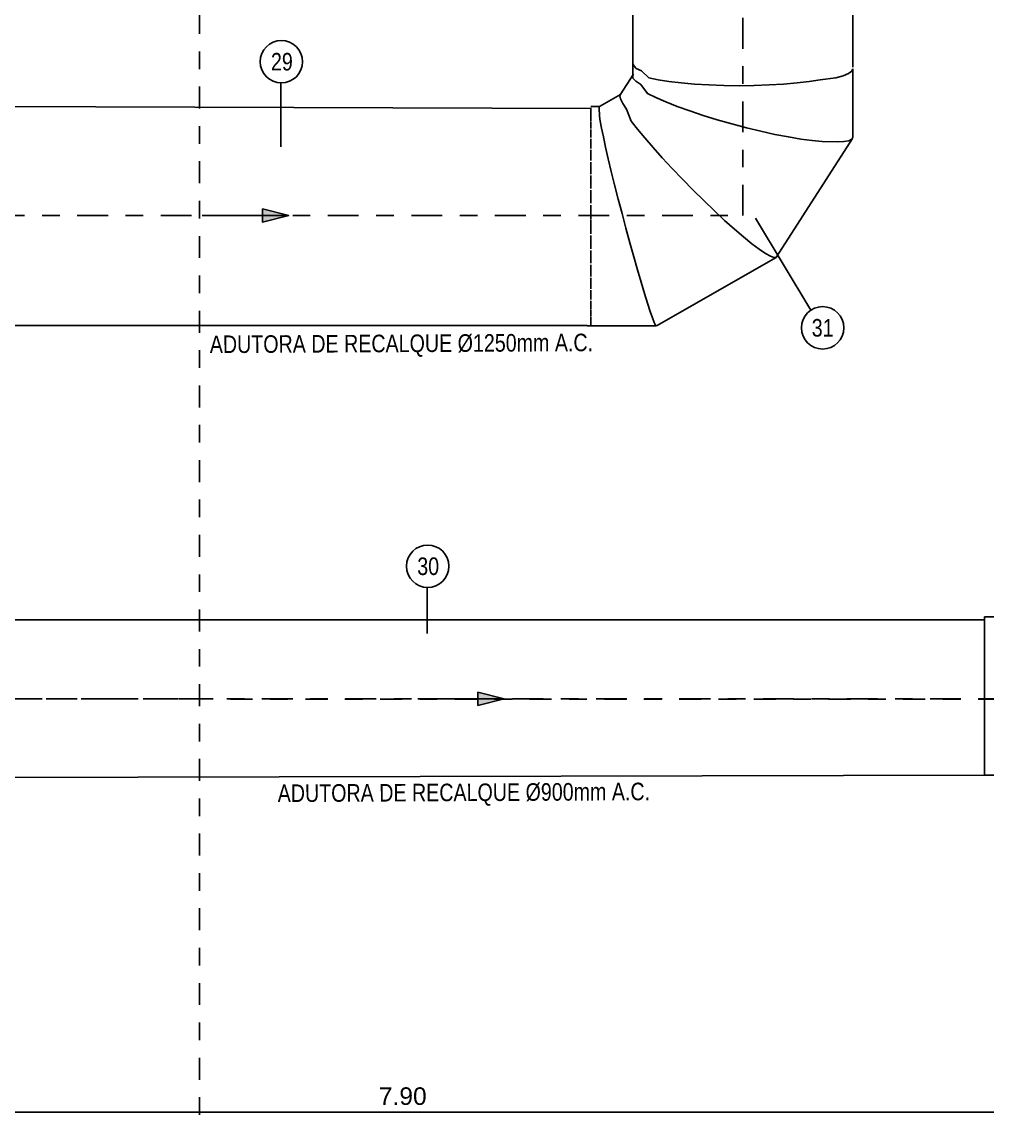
# Model space of a CAD drawing. Header units: feet. Extents: x 0 to 285175, y 0 to 9111378.
# Drawn here: x 285158.38 to 285163.87, y 9111346.35 to 9111352.6 of the extents above; entities that cross this region are included whole.
import ezdxf
from ezdxf import colors
from ezdxf.entities.mleader import LeaderData, LeaderLine
from ezdxf.enums import TextEntityAlignment as Align
from ezdxf.math import Vec2, Vec3

# ---------------------------------------------------------------- set-up
doc = ezdxf.new("R2010")
doc.units = ezdxf.units.FT
doc.header["$MEASUREMENT"] = 0
doc.linetypes.add('DASHDOT', pattern=[1, 0.5, -0.25, 0, -0.25])
doc.layers.get('0').update_dxf_attribs({"linetype": 'CONTINUOUS'})
doc.layers.get('DEFPOINTS').update_dxf_attribs({"linetype": 'CONTINUOUS'})
for name, color, linetype in [('ARQ_SENTIDO', 1, 'CONTINUOUS'), ('EIXO', 1, 'DASHDOT'), ('H-SA-DIM', 1, 'CONTINUOUS'), ('H-SA-EIXOS', 1, 'DASHDOT'), ('H-SA-TEXTO', 2, 'CONTINUOUS'), ('INDIC', 2, 'CONTINUOUS'), ('Top View-Ferro Fundido - JGS - K7(Esgoto)', 7, 'CONTINUOUS')]:
    doc.layers.add(name, color=color, linetype=linetype)
doc.styles.add('EGC_Arial_2.0mm', font='arial.ttf', dxfattribs={"width": 0.8, "height": 2})
doc.styles.get("Standard").update_dxf_attribs({"font": 'arial.ttf'})
doc.dimstyles.new('Copy of EGC_2.0mm', dxfattribs={"dimtxt": 0.1, "dimasz": 0.04, "dimexe": 0.04, "dimexo": 0.04, "dimgap": 0.04, "dimtad": 1, "dimzin": 1, "dimdsep": 46, "dimtxsty": 'Standard', "dimblk": 'ARCHTICK', "dimcen": 0, "dimclrd": 1, "dimclre": 1, "dimclrt": 2, "dimazin": 0, "dimtfac": 1, "dimtix": 1, "dimtmove": 1, "dimatfit": 3, "dimldrblk": 'NONE', "dimfxl": 0.002, "dimtolj": 1, "dimtzin": 0, "dimlwd": -1, "dimarcsym": 0})

# ---------------------------------------------------------------- blocks, each defined once
blk = doc.blocks.new('EGC-SETA SENTIDO DA TUBULAÇÃO')
h = blk.add_hatch(color=256)
h.dxf.hatch_style = 1
h.paths.add_polyline_path([(-3, 0.75), (0, 0), (-3, -0.75)])
blk.add_line((0, 0), (-9.84, 0))
blk.add_lwpolyline([(-3, 0.75), (0, 0), (-3, -0.75), (-3, 0.75)])
blk = doc.blocks.new('_None')
blk = doc.blocks.new('_ArchTick')
at = {"color": 0, "linetype": 'ByBlock', "const_width": 0.15}
blk.add_lwpolyline([(-0.5, -0.5), (0.5, 0.5)], dxfattribs=at)
blk = doc.blocks.new('*D1227')
at = {"layer": 'DEFPOINTS', "color": 0, "transparency": 16777216}
for p in [(285164.4977, 9111348.7513), (285156.596, 9111347.0019), (285164.4977, 9111346.4003)]:
    blk.add_point(p, dxfattribs=at)
at = {"layer": 'H-SA-DIM', "color": 1, "lineweight": -2, "transparency": 16777216}
for p, q in [((285164.4977, 9111348.7113), (285164.4977, 9111346.3603)), ((285156.596, 9111346.9619), (285156.596, 9111346.3603))]:
    blk.add_line(p, q, dxfattribs=at)
at = {"layer": 'H-SA-DIM', "color": 1, "transparency": 16777216}
blk.add_line((285156.596, 9111346.4003), (285164.4977, 9111346.4003), dxfattribs=at)
at = {"layer": 'H-SA-DIM', "color": 1, "transparency": 16777216, "xscale": 0.04, "yscale": 0.04, "zscale": 0.04, "rotation": 180}
blk.add_blockref('_ArchTick', (285156.596, 9111346.4003), dxfattribs=at)
at = {"layer": 'H-SA-DIM', "color": 1, "transparency": 16777216, "xscale": 0.04, "yscale": 0.04, "zscale": 0.04}
blk.add_blockref('_ArchTick', (285164.4977, 9111346.4003), dxfattribs=at)
at = {"layer": 'H-SA-DIM', "color": 2, "transparency": 16777216, "insert": (285160.5468, 9111346.4913), "char_height": 0.1, "attachment_point": 5}
blk.add_mtext('\\A1;7.90', dxfattribs=at)

msp = doc.modelspace()

# ---------------------------------------------------------------- linework, layer by layer
at = {"layer": 'EIXO', "ltscale": 0.35}
for p, q in [((285162.4809, 9111351.5014), (285162.4809, 9111361.2938)), ((285152.996, 9111351.5019), (285162.4809, 9111351.502)), ((285156.896, 9111348.7519), (285164.4977, 9111348.752, -478.1983))]:
    msp.add_line(p, q, dxfattribs=at)
at = {"layer": 'Top View-Ferro Fundido - JGS - K7(Esgoto)', "color": 1, "linetype": 'ByBlock', "lineweight": -2}
for p, q in [((285161.8559, 9111358.8618), (285161.8559, 9111352.3661)), ((285163.1059, 9111358.8648), (285163.1059, 9111352.3453)), ((285156.896, 9111352.1267), (285161.6155, 9111352.1116)), ((285155.9355, 9111350.8767), (285161.5955, 9111350.8762)), ((285156.896, 9111349.2017), (285163.8547, 9111349.2017)), ((285163.8547, 9111349.2186), (285163.8547, 9111349.214)), ((285163.9404, 9111349.2186), (285163.8547, 9111349.2186)), ((285163.8547, 9111349.214), (285163.8547, 9111349.2004)), ((285163.8547, 9111349.2004), (285163.8547, 9111349.1779)), ((285163.8547, 9111349.1779), (285163.8547, 9111349.1472)), ((285163.8547, 9111349.1472), (285163.8547, 9111349.1086)), ((285163.8547, 9111349.1086), (285163.8547, 9111349.0632)), ((285163.8547, 9111349.0632), (285163.8547, 9111349.0118)), ((285163.8547, 9111349.0118), (285163.8547, 9111348.9554)), ((285163.8547, 9111348.9554), (285163.8547, 9111348.8952)), ((285163.8547, 9111348.8952), (285163.8547, 9111348.8324)), ((285163.8547, 9111348.8324), (285163.8547, 9111348.7683)), ((285163.8547, 9111348.7683), (285163.8547, 9111348.7043)), ((285163.8547, 9111348.7043), (285163.8547, 9111348.6415)), ((285163.8547, 9111348.6415), (285163.8547, 9111348.5813)), ((285163.8547, 9111348.5813), (285163.8547, 9111348.5249)), ((285163.8547, 9111348.5249), (285163.8547, 9111348.4735)), ((285163.8547, 9111348.4735), (285163.8547, 9111348.428)), ((285163.8547, 9111348.428), (285163.8547, 9111348.3895)), ((285163.8547, 9111348.3895), (285163.8547, 9111348.3587)), ((285156.896, 9111348.3017), (285163.8547, 9111348.3181)), ((285163.8547, 9111348.3587), (285163.8547, 9111348.3363)), ((285163.8547, 9111348.3363), (285163.8547, 9111348.3226)), ((285163.8547, 9111348.3226), (285163.8547, 9111348.3181)), ((285163.8547, 9111348.3181), (285164.111, 9111348.3181))]:
    msp.add_line(p, q, dxfattribs=at)
for points in [[(285163.8547, 9111349.0867, 0), (285163.8547, 9111349.1288, 0), (285163.8547, 9111349.1636, 0), (285163.8547, 9111349.1902, 0), (285163.8547, 9111349.2083, 0), (285163.8547, 9111349.2175, 0), (285163.8547, 9111349.2186, 0)], [(285163.8547, 9111348.3181, 0), (285163.8547, 9111348.3192, 0), (285163.8547, 9111348.3283, 0), (285163.8547, 9111348.3464, 0), (285163.8547, 9111348.3731, 0), (285163.8547, 9111348.4079, 0), (285163.8547, 9111348.4499, 0), (285163.8547, 9111348.4985, 0), (285163.8547, 9111348.5525, 0), (285163.8547, 9111348.611, 0), (285163.8547, 9111348.6726, 0), (285163.8547, 9111348.7362, 0), (285163.8547, 9111348.8005, 0), (285163.8547, 9111348.8641, 0), (285163.8547, 9111348.9257, 0), (285163.8547, 9111348.9841, 0), (285163.8547, 9111349.0382, 0), (285163.8547, 9111349.0867, 0)]]:
    msp.add_polyline3d(points, dxfattribs=at)

# ---------------------------------------------------------------- block references
at = {"layer": 'ARQ_SENTIDO', "xscale": -0.05, "yscale": -0.05, "zscale": -0.05, "rotation": 180}
for p in [(285159.8988, 9111351.5022), (285161.1241, 9111348.752)]:
    msp.add_blockref('EGC-SETA SENTIDO DA TUBULAÇÃO', p, dxfattribs=at)

# ---------------------------------------------------------------- next in the draw order: texts
at = {"layer": 'H-SA-TEXTO', "color": 2, "insert": (285160.894, 9111348.2702), "char_height": 0.1, "width": 2.110604, "attachment_point": 2, "rotation": 0.2869, "style": 'EGC_Arial_2.0mm', "bg_fill": 3, "box_fill_scale": 1, "bg_fill_color": 256, "bg_fill_transparency": 0}
msp.add_mtext('ADUTORA DE RECALQUE %%C900mm A.C.', dxfattribs=at)

# ---------------------------------------------------------------- next in the draw order: leaders
at = {"layer": 'H-SA-TEXTO'}
ml = msp.add_multileader_mtext('Standard', dxfattribs=at)
ml.set_content('CANAL CT2-S-21', color=2, style='EGC_Arial_2.0mm')
ml.set_leader_properties(color=1, linetype='ByLayer', lineweight=-1)
ml.set_arrow_properties(name='NONE')
ml.build(insert=Vec2(0, 0))
ml.multileader.update_dxf_attribs({"text_left_attachment_type": 2, "text_right_attachment_type": 2, "dogleg_length": 1.9819, "arrow_head_size": 0.075, "scale": 0.05})
ctx = ml.context
ctx.base_point, ctx.scale, ctx.char_height, ctx.arrow_head_size, ctx.landing_gap_size, ctx.plane_origin, ctx.plane_x_axis, ctx.plane_y_axis = Vec3(285171.6521, 9111352.1699), 0.05, 0.1, 0.075, 0.05, Vec3(285550.8315, 9111414.7164), Vec3(0.999987, 0.005007), Vec3(-0.005007, 0.999987)
ctx.left_attachment, ctx.right_attachment, ctx.text_align_type = 2, 2, 1
notes = []
notes.append((ctx, [(0, (0, 0, 0), (0, 0), (1, 0), 1, [])]))
ctx.mtext.insert, ctx.mtext.text_direction, ctx.mtext.rotation, ctx.mtext.width, ctx.mtext.defined_height, ctx.mtext.alignment, ctx.mtext.flow_direction = Vec3(285172.1328, 9111352.224), Vec3(0.999987, 0.005007), 0.005007, 1.318874, 1.047, 2, 5
ctx.mtext.has_bg_fill, ctx.mtext.bg_color, ctx.mtext.bg_scale_factor, ctx.mtext.bg_transparency, ctx.mtext.use_window_bg_color = 1, -1073741824, 1, 0, 1
for ctx, leaders in notes:
    for number, flags, end, landing, length, lines in leaders:
        leader = LeaderData()
        leader.index, (leader.has_last_leader_line, leader.has_dogleg_vector, leader.attachment_direction) = number, flags
        leader.last_leader_point, leader.dogleg_vector, leader.dogleg_length = Vec3(end), Vec3(landing), length
        for number, points, colour, breaks in lines:
            line = LeaderLine()
            line.index, line.vertices, line.color, line.breaks = number, Vec3.list(points), colors.encode_raw_color(colour), breaks
            leader.lines.append(line)
        ctx.leaders.append(leader)

# ---------------------------------------------------------------- next in the draw order: leaders
ml = msp.add_multileader_mtext('Standard', dxfattribs=at)
ml.set_content('CANAL CS21A-TRECHO 1', color=2, style='EGC_Arial_2.0mm')
ml.set_leader_properties(color=1, linetype='ByLayer', lineweight=-1)
ml.set_arrow_properties(name='NONE')
ml.build(insert=Vec2(0, 0))
ml.multileader.update_dxf_attribs({"text_left_attachment_type": 2, "text_right_attachment_type": 2, "dogleg_length": 1.9819, "arrow_head_size": 0.075, "scale": 0.05})
ctx = ml.context
ctx.base_point, ctx.scale, ctx.char_height, ctx.arrow_head_size, ctx.landing_gap_size, ctx.plane_origin, ctx.plane_x_axis, ctx.plane_y_axis = Vec3(285160.9317, 9111368.2089), 0.05, 0.1, 0.075, 0.05, Vec3(285098.0095, 9111752.4827), Vec3(-0.005007, 0.999987), Vec3(-0.999987, -0.005007)
ctx.left_attachment, ctx.right_attachment, ctx.text_align_type = 2, 2, 1
notes = []
notes.append((ctx, [(0, (0, 0, 0), (0, 0), (1, 0), 1, [])]))
ctx.mtext.insert, ctx.mtext.text_direction, ctx.mtext.rotation, ctx.mtext.width, ctx.mtext.defined_height, ctx.mtext.alignment, ctx.mtext.flow_direction = Vec3(285160.8763, 9111368.9256), Vec3(-0.005007, 0.999987), 1.575804, 1.426802, 0.2824, 2, 5
ctx.mtext.has_bg_fill, ctx.mtext.bg_color, ctx.mtext.bg_scale_factor, ctx.mtext.bg_transparency, ctx.mtext.use_window_bg_color = 1, -1073741824, 1, 0, 1
for ctx, leaders in notes:
    for number, flags, end, landing, length, lines in leaders:
        leader = LeaderData()
        leader.index, (leader.has_last_leader_line, leader.has_dogleg_vector, leader.attachment_direction) = number, flags
        leader.last_leader_point, leader.dogleg_vector, leader.dogleg_length = Vec3(end), Vec3(landing), length
        for number, points, colour, breaks in lines:
            line = LeaderLine()
            line.index, line.vertices, line.color, line.breaks = number, Vec3.list(points), colors.encode_raw_color(colour), breaks
            leader.lines.append(line)
        ctx.leaders.append(leader)

# ---------------------------------------------------------------- next in the draw order: leaders
ml = msp.add_multileader_mtext('Standard', dxfattribs=at)
ml.set_content('CÂMARA DE DESCARGA', color=2, style='EGC_Arial_2.0mm')
ml.set_leader_properties(color=1, linetype='ByLayer', lineweight=-1)
ml.set_arrow_properties(name='NONE')
ml.build(insert=Vec2(0, 0))
ml.multileader.update_dxf_attribs({"text_left_attachment_type": 2, "text_right_attachment_type": 2, "dogleg_length": 1.9819, "arrow_head_size": 0.075, "scale": 0.05})
ctx = ml.context
ctx.base_point, ctx.scale, ctx.char_height, ctx.arrow_head_size, ctx.landing_gap_size, ctx.plane_origin, ctx.plane_x_axis, ctx.plane_y_axis = Vec3(285167.5315, 9111351.2917), 0.05, 0.1, 0.075, 0.05, Vec3(285104.5778, 9111730.4711), Vec3(-0.005007, 0.999987), Vec3(-0.999987, -0.005007)
ctx.left_attachment, ctx.right_attachment, ctx.text_align_type = 2, 2, 1
notes = []
notes.append((ctx, [(0, (0, 0, 0), (0, 0), (1, 0), 1, [])]))
ctx.mtext.insert, ctx.mtext.text_direction, ctx.mtext.rotation, ctx.mtext.width, ctx.mtext.defined_height, ctx.mtext.alignment, ctx.mtext.flow_direction = Vec3(285167.4645, 9111352.0001), Vec3(-0.005007, 0.999987), 1.575804, 1.322834, 0.2562, 2, 5
ctx.mtext.has_bg_fill, ctx.mtext.bg_color, ctx.mtext.bg_scale_factor, ctx.mtext.bg_transparency, ctx.mtext.use_window_bg_color = 1, -1073741824, 1, 0, 1
for ctx, leaders in notes:
    for number, flags, end, landing, length, lines in leaders:
        leader = LeaderData()
        leader.index, (leader.has_last_leader_line, leader.has_dogleg_vector, leader.attachment_direction) = number, flags
        leader.last_leader_point, leader.dogleg_vector, leader.dogleg_length = Vec3(end), Vec3(landing), length
        for number, points, colour, breaks in lines:
            line = LeaderLine()
            line.index, line.vertices, line.color, line.breaks = number, Vec3.list(points), colors.encode_raw_color(colour), breaks
            leader.lines.append(line)
        ctx.leaders.append(leader)

# ---------------------------------------------------------------- next in the draw order: linework, layer by layer
at = {"layer": 'INDIC', "color": 1, "linetype": 'Continuous'}
msp.add_line((285162.8667, 9111350.9638), (285162.5529, 9111351.4862), dxfattribs=at)
msp.add_circle((285162.9344, 9111350.8632), 0.1207, dxfattribs=at)
at = {"layer": 'Top View-Ferro Fundido - JGS - K7(Esgoto)', "color": 1, "linetype": 'ByBlock', "lineweight": -2}
for p, q in [((285161.8579, 9111352.3061), (285161.7829, 9111352.1888)), ((285161.8559, 9111352.3661), (285161.8559, 9111352.2989)), ((285163.1059, 9111351.9477), (285163.1059, 9111352.3375)), ((285161.7857, 9111352.1916), (285161.6651, 9111352.1229)), ((285161.7814, 9111352.1825), (285161.7856, 9111352.1915)), ((285161.6656, 9111352.123), (285161.6155, 9111352.123)), ((285161.6635, 9111352.1153), (285161.6651, 9111352.1228)), ((285161.6155, 9111352.108), (285161.6155, 9111352.1153)), ((285161.6155, 9111352.0542), (285161.6155, 9111352.0668)), ((285162.6725, 9111351.2663), (285163.1039, 9111351.9405)), ((285161.6155, 9111351.5234), (285161.6155, 9111351.4798)), ((285161.9887, 9111350.8753), (285162.6697, 9111351.2635)), ((285161.5955, 9111350.8752), (285161.9882, 9111350.8752)), ((285161.6155, 9111350.9119), (285161.6155, 9111350.8999)), ((285161.6155, 9111350.8881), (285161.6155, 9111350.8814)), ((285161.6155, 9111350.8752), (285161.6155, 9111350.88)), ((285161.6155, 9111350.8764), (285161.6155, 9111350.8752))]:
    msp.add_line(p, q, dxfattribs=at)
for points in [[(285162.4591, 9111352.2409, 0), (285162.3723, 9111352.2418, 0), (285162.2873, 9111352.2448, 0), (285162.2058, 9111352.2496, 0), (285162.1295, 9111352.2562, 0), (285162.0599, 9111352.2645, 0), (285161.9984, 9111352.2742, 0), (285161.9463, 9111352.2852, 0), (285161.9046, 9111352.326, 0), (285161.8742, 9111352.3389, 0), (285161.8621, 9111352.3523, 0), (285161.8559, 9111352.3661, 0)], [(285161.8559, 9111352.3661, 0), (285161.8621, 9111352.3523, 0), (285161.8742, 9111352.3389, 0), (285161.9046, 9111352.326, 0), (285161.9463, 9111352.2852, 0), (285161.9984, 9111352.2742, 0), (285162.0599, 9111352.2645, 0), (285162.1295, 9111352.2562, 0), (285162.2058, 9111352.2496, 0), (285162.2873, 9111352.2448, 0), (285162.3723, 9111352.2418, 0), (285162.4591, 9111352.2409, 0), (285162.5458, 9111352.2418, 0), (285162.6308, 9111352.2448, 0), (285162.7123, 9111352.2496, 0), (285162.7887, 9111352.2562, 0), (285162.8583, 9111352.2645, 0), (285162.9198, 9111352.2742, 0), (285163.0091, 9111352.2852, 0), (285163.0508, 9111352.2973, 0), (285163.0812, 9111352.3102, 0), (285163.0997, 9111352.3237, 0), (285163.1059, 9111352.3375, 0)], [(285163.1059, 9111352.3375, 0), (285163.0997, 9111352.3237, 0), (285163.0812, 9111352.3102, 0), (285163.0508, 9111352.2973, 0), (285163.0091, 9111352.2852, 0), (285162.9198, 9111352.2742, 0), (285162.8583, 9111352.2645, 0), (285162.7887, 9111352.2562, 0), (285162.7123, 9111352.2496, 0), (285162.6308, 9111352.2448, 0), (285162.5458, 9111352.2418, 0), (285162.4591, 9111352.2409, 0)], [(285163.1059, 9111351.9477, 0), (285163.1002, 9111351.9361, 0), (285163.0833, 9111351.9276, 0), (285163.0554, 9111351.9226, 0), (285163.0172, 9111351.921, 0), (285162.932, 9111351.9229, 0), (285162.8752, 9111351.9283, 0), (285162.8106, 9111351.9371, 0), (285162.7395, 9111351.949, 0), (285162.6632, 9111351.964, 0), (285162.5831, 9111351.9816, 0), (285162.5007, 9111352.0016, 0), (285162.4175, 9111352.0236, 0), (285162.3351, 9111352.0472, 0), (285162.2549, 9111352.072, 0), (285162.1786, 9111352.0974, 0), (285162.1075, 9111352.1231, 0), (285162.043, 9111352.1485, 0), (285161.9862, 9111352.1731, 0), (285161.9382, 9111352.1966, 0), (285161.9, 9111352.2471, 0), (285161.8721, 9111352.2668, 0), (285161.8552, 9111352.2842, 0), (285161.8559, 9111352.2989, 0)], [(285162.6736, 9111351.2691, 0), (285162.6698, 9111351.2636, 0), (285162.6574, 9111351.2629, 0), (285162.637, 9111351.2706, 0), (285162.609, 9111351.2866, 0), (285162.5738, 9111351.3105, 0), (285162.5323, 9111351.3419, 0), (285162.485, 9111351.3802, 0), (285162.433, 9111351.4248, 0), (285162.3771, 9111351.4747, 0), (285162.3185, 9111351.529, 0), (285162.2581, 9111351.5868, 0), (285162.1972, 9111351.6469, 0), (285162.1369, 9111351.7083, 0), (285162.0782, 9111351.7698, 0), (285162.0224, 9111351.8302, 0), (285161.9703, 9111351.8884, 0), (285161.9231, 9111351.9434, 0), (285161.8815, 9111351.9941, 0), (285161.8464, 9111352.0395, 0), (285161.8184, 9111352.1075, 0), (285161.798, 9111352.1401, 0), (285161.7856, 9111352.1652, 0), (285161.7814, 9111352.1825, 0)], [(285161.6155, 9111352.1211, 0), (285161.6155, 9111352.1229, 0), (285161.6155, 9111352.123, 0)], [(285161.6155, 9111352.1211, 0), (285161.6155, 9111352.1168, 0), (285161.6155, 9111352.1158, 0)], [(285161.6155, 9111352.108, 0), (285161.6155, 9111352.0983, 0), (285161.6155, 9111352.0683, 0)], [(285161.9887, 9111350.8753, 0), (285161.9842, 9111350.8791, 0), (285161.9767, 9111350.8942, 0), (285161.9664, 9111350.9203, 0), (285161.9536, 9111350.9569, 0), (285161.9384, 9111351.0034, 0), (285161.9211, 9111351.0588, 0), (285161.902, 9111351.1221, 0), (285161.8816, 9111351.1922, 0), (285161.8601, 9111351.2677, 0), (285161.838, 9111351.3473, 0), (285161.8157, 9111351.4295, 0), (285161.7937, 9111351.5127, 0), (285161.7722, 9111351.5953, 0), (285161.7517, 9111351.6759, 0), (285161.7327, 9111351.753, 0), (285161.7154, 9111351.825, 0), (285161.7002, 9111351.8907, 0), (285161.6873, 9111351.9489, 0), (285161.6771, 9111351.9984, 0), (285161.6696, 9111352.0383, 0), (285161.6651, 9111352.0679, 0), (285161.6635, 9111352.1153, 0)], [(285161.6155, 9111352.0542, 0), (285161.6155, 9111352.0393, 0), (285161.6155, 9111352.0372, 0)], [(285161.6155, 9111352.0174, 0), (285161.6155, 9111352.0351, 0), (285161.6155, 9111352.0372, 0)], [(285161.6155, 9111352.0174, 0), (285161.6155, 9111351.9976, 0), (285161.6155, 9111351.9949, 0)], [(285161.6155, 9111351.9698, 0), (285161.6155, 9111351.9922, 0), (285161.6155, 9111351.9949, 0)], [(285161.6155, 9111351.9698, 0), (285161.6155, 9111351.9455, 0), (285161.6155, 9111351.9422, 0)], [(285161.6155, 9111351.9123, 0), (285161.6155, 9111351.9389, 0), (285161.6155, 9111351.9422, 0)], [(285161.6155, 9111351.9123, 0), (285161.6155, 9111351.884, 0), (285161.6155, 9111351.8802, 0)], [(285161.6155, 9111351.8461, 0), (285161.6155, 9111351.8764, 0), (285161.6155, 9111351.8802, 0)], [(285161.6155, 9111351.8461, 0), (285161.6155, 9111351.8144, 0), (285161.6155, 9111351.8102, 0)], [(285161.6155, 9111351.7725, 0), (285161.6155, 9111351.8059, 0), (285161.6155, 9111351.8102, 0)], [(285161.6155, 9111351.7725, 0), (285161.6155, 9111351.738, 0), (285161.6155, 9111351.7335, 0)], [(285161.6155, 9111351.6931, 0), (285161.6155, 9111351.7289, 0), (285161.6155, 9111351.7335, 0)], [(285161.6155, 9111351.6931, 0), (285161.6155, 9111351.6565, 0), (285161.6155, 9111351.6517, 0)], [(285161.6155, 9111351.6095, 0), (285161.6155, 9111351.6469, 0), (285161.6155, 9111351.6517, 0)], [(285161.6155, 9111351.6095, 0), (285161.6155, 9111351.5715, 0), (285161.6155, 9111351.5666, 0)], [(285161.6155, 9111351.5233, 0), (285161.6155, 9111351.5617, 0), (285161.6155, 9111351.5666, 0)], [(285161.6155, 9111351.4363, 0), (285161.6155, 9111351.4748, 0), (285161.6155, 9111351.4798, 0)], [(285161.6155, 9111351.4362, 0), (285161.6155, 9111351.398, 0), (285161.6155, 9111351.3931, 0)], [(285161.6155, 9111351.3503, 0), (285161.6155, 9111351.3882, 0), (285161.6155, 9111351.3931, 0)], [(285161.6155, 9111351.3503, 0), (285161.6155, 9111351.313, 0), (285161.6155, 9111351.3083, 0)], [(285161.6155, 9111351.2671, 0), (285161.6155, 9111351.3035, 0), (285161.6155, 9111351.3083, 0)], [(285161.6155, 9111351.2671, 0), (285161.6155, 9111351.2315, 0), (285161.6155, 9111351.227, 0)], [(285161.6155, 9111351.1883, 0), (285161.6155, 9111351.2225, 0), (285161.6155, 9111351.227, 0)], [(285161.6155, 9111351.1883, 0), (285161.6155, 9111351.1552, 0), (285161.6155, 9111351.151, 0)], [(285161.6155, 9111351.1155, 0), (285161.6155, 9111351.1469, 0), (285161.6155, 9111351.151, 0)], [(285161.6155, 9111351.1155, 0), (285161.6155, 9111351.0856, 0), (285161.6155, 9111351.0818, 0)], [(285161.6155, 9111351.0502, 0), (285161.6155, 9111351.0781, 0), (285161.6155, 9111351.0818, 0)], [(285161.6155, 9111351.0502, 0), (285161.6155, 9111351.0241, 0), (285161.6155, 9111351.0208, 0)], [(285161.6155, 9111350.9938, 0), (285161.6155, 9111351.0176, 0), (285161.6155, 9111351.0208, 0)], [(285161.6155, 9111350.9938, 0), (285161.6155, 9111350.972, 0), (285161.6155, 9111350.9693, 0)], [(285161.6155, 9111350.9474, 0), (285161.6155, 9111350.9666, 0), (285161.6155, 9111350.9693, 0)], [(285161.6155, 9111350.9474, 0), (285161.6155, 9111350.9303, 0), (285161.6155, 9111350.9282, 0)], [(285161.6155, 9111350.9119, 0), (285161.6155, 9111350.9262, 0), (285161.6155, 9111350.9282, 0)], [(285161.6155, 9111350.8881, 0), (285161.6155, 9111350.8971, 0), (285161.6155, 9111350.8994, 0)]]:
    msp.add_polyline3d(points, dxfattribs=at)

# ---------------------------------------------------------------- next in the draw order: texts
at = {"layer": 'INDIC', "color": 2, "style": 'EGC_Arial_2.0mm', "width": 0.8}
msp.add_text('31', height=0.1, dxfattribs=at).set_placement((285162.9344, 9111350.8632), align=Align.MIDDLE_CENTER)

# ---------------------------------------------------------------- next in the draw order: leaders
at = {"layer": 'H-SA-TEXTO'}
ml = msp.add_multileader_mtext('Standard', dxfattribs=at)
ml.set_content('CÂMARA DE DESCARGA', color=2, style='EGC_Arial_2.0mm')
ml.set_leader_properties(color=1, linetype='ByLayer', lineweight=-1)
ml.set_arrow_properties(name='NONE')
ml.build(insert=Vec2(0, 0))
ml.multileader.update_dxf_attribs({"text_left_attachment_type": 2, "text_right_attachment_type": 2, "dogleg_length": 1.9819, "arrow_head_size": 0.075, "scale": 0.05})
ctx = ml.context
ctx.base_point, ctx.scale, ctx.char_height, ctx.arrow_head_size, ctx.landing_gap_size, ctx.plane_origin, ctx.plane_x_axis, ctx.plane_y_axis = Vec3(285160.155, 9111364.3082), 0.05, 0.1, 0.075, 0.05, Vec3(285539.3343, 9111433.6975), Vec3(0.999987, 0.005007), Vec3(-0.005007, 0.999987)
ctx.left_attachment, ctx.right_attachment, ctx.text_align_type = 2, 2, 1
notes = []
notes.append((ctx, [(0, (0, 0, 0), (0, 0), (1, 0), 1, [])]))
ctx.mtext.insert, ctx.mtext.text_direction, ctx.mtext.rotation, ctx.mtext.width, ctx.mtext.defined_height, ctx.mtext.alignment, ctx.mtext.flow_direction = Vec3(285160.8633, 9111364.3753), Vec3(0.999987, 0.005007), 0.005007, 1.322834, 0.2562, 2, 5
ctx.mtext.has_bg_fill, ctx.mtext.bg_color, ctx.mtext.bg_scale_factor, ctx.mtext.bg_transparency, ctx.mtext.use_window_bg_color = 1, -1073741824, 1, 0, 1
for ctx, leaders in notes:
    for number, flags, end, landing, length, lines in leaders:
        leader = LeaderData()
        leader.index, (leader.has_last_leader_line, leader.has_dogleg_vector, leader.attachment_direction) = number, flags
        leader.last_leader_point, leader.dogleg_vector, leader.dogleg_length = Vec3(end), Vec3(landing), length
        for number, points, colour, breaks in lines:
            line = LeaderLine()
            line.index, line.vertices, line.color, line.breaks = number, Vec3.list(points), colors.encode_raw_color(colour), breaks
            leader.lines.append(line)
        ctx.leaders.append(leader)

# ---------------------------------------------------------------- next in the draw order: linework, layer by layer
at = {"layer": 'INDIC', "color": 1, "linetype": 'Continuous'}
for p, q in [((285159.8539, 9111352.2566), (285159.8539, 9111351.8923)), ((285160.686, 9111349.386), (285160.686, 9111349.124))]:
    msp.add_line(p, q, dxfattribs=at)
for centre in [(285159.8565, 9111352.3773), (285160.6885, 9111349.5067)]:
    msp.add_circle(centre, 0.1207, dxfattribs=at)

# ---------------------------------------------------------------- next in the draw order: texts
at = {"layer": 'H-SA-TEXTO', "color": 2, "insert": (285160.5389, 9111350.8247), "char_height": 0.1, "width": 2.241671, "attachment_point": 2, "rotation": 0.2869, "style": 'EGC_Arial_2.0mm', "bg_fill": 3, "box_fill_scale": 1, "bg_fill_color": 256, "bg_fill_transparency": 0}
msp.add_mtext('ADUTORA DE RECALQUE %%C1250mm A.C.', dxfattribs=at)
at = {"layer": 'INDIC', "color": 2, "style": 'EGC_Arial_2.0mm', "width": 0.8}
for s, p in [('29', (285159.8594, 9111352.3773)), ('30', (285160.6914, 9111349.5067))]:
    msp.add_text(s, height=0.1, dxfattribs=at).set_placement(p, align=Align.MIDDLE_CENTER)

# ---------------------------------------------------------------- next in the draw order: dimensions: what is measured, and where the dimension line sits
at = {"layer": 'H-SA-DIM'}
dim = msp.add_linear_dim(base=(285164.4977, 9111346.4003), p1=(285156.596, 9111347.0019), p2=(285164.4977, 9111348.7513), dimstyle='Copy of EGC_2.0mm', dxfattribs=at)
dim.commit()
dim.dimension.update_dxf_attribs({"geometry": '*D1227', "text_midpoint": (285160.5468, 9111346.4913)})

# ---------------------------------------------------------------- next in the draw order: linework, layer by layer
at = {"layer": 'H-SA-EIXOS', "ltscale": 0.25}
for points in [[(285159.3912, 9111364.9855), (285159.3912, 9111346.0732)], [(285126.8481, 9111352.0438), (285139.1681, 9111352.0438), (285139.1681, 9111348.7517), (285164.4977, 9111348.7513)]]:
    msp.add_lwpolyline(points, dxfattribs=at)

doc.saveas('drawing.dxf')
